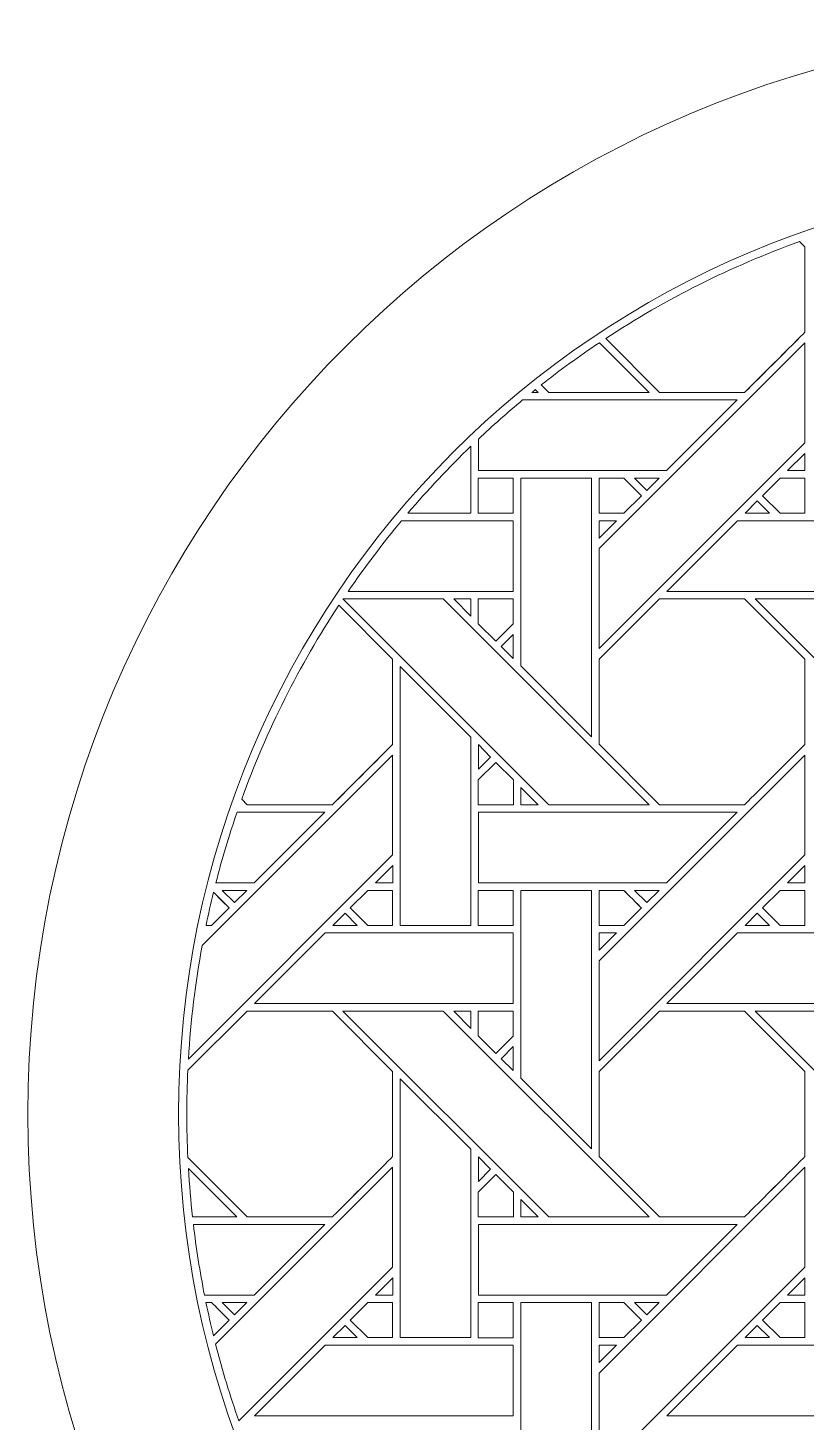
# Model space of a CAD drawing. Header units: inches. Extents: x 9.88 to 14.88, y 6.59 to 11.59.
# Drawn here: x 9.883 to 11.674, y 8.386 to 11.595 of the extents above; entities that cross this region are included whole.
import ezdxf

# ---------------------------------------------------------------- set-up
doc = ezdxf.new("R2010")
doc.units = ezdxf.units.IN
doc.header["$MEASUREMENT"] = 0
doc.layers.add('Design', color=7, linetype='Continuous', lineweight=0)

msp = doc.modelspace()

# ---------------------------------------------------------------- linework, layer by layer
at = {"layer": 'Design'}
for points, knots in [([(12.3829, 11.5948), (11.0021, 11.5948), (9.8829, 10.4755), (9.8829, 9.0948), (9.8829, 7.7141), (11.0021, 6.5948), (12.3829, 6.5948), (13.7636, 6.5948), (14.8829, 7.7141), (14.8829, 9.0948), (14.8829, 10.4755), (13.7636, 11.5948), (12.3829, 11.5948)], [0, 0, 0, 0, 1, 1, 1, 2, 2, 2, 3, 3, 3, 4, 4, 4, 4]), ([(12.3829, 11.2478), (11.1938, 11.2478), (10.2298, 10.2838), (10.2298, 9.0948), (10.2298, 7.9057), (11.1938, 6.9417), (12.3829, 6.9417), (13.5719, 6.9417), (14.5359, 7.9057), (14.5359, 9.0948), (14.5359, 10.2838), (13.5719, 11.2478), (12.3829, 11.2478)], [0, 0, 0, 0, 1, 1, 1, 2, 2, 2, 3, 3, 3, 4, 4, 4, 4]), ([(11.6586, 11.1029), (11.6586, 11.1029), (11.671, 11.0905), (11.671, 11.0905), (11.671, 11.0905), (11.671, 10.8943), (11.671, 10.8943), (11.6532, 10.8764), (11.5412, 10.7647), (11.5322, 10.7556), (11.5322, 10.7556), (11.3365, 10.7556), (11.3365, 10.7556), (11.3365, 10.7556), (11.2125, 10.8797), (11.2125, 10.8797), (11.3508, 10.9706), (11.5003, 11.0458), (11.6586, 11.1029)], [0, 0, 0, 0, 1, 1, 1, 2, 2, 2, 3, 3, 3, 4, 4, 4, 5, 5, 5, 6, 6, 6, 6]), ([(11.6586, 11.1029), (11.6586, 11.1029), (11.671, 11.0905), (11.671, 11.0905), (11.671, 11.0905), (11.671, 10.8943), (11.671, 10.8943), (11.653, 10.8763), (11.5411, 10.7646), (11.5322, 10.7556), (11.5322, 10.7556), (11.3365, 10.7556), (11.3365, 10.7556), (11.3365, 10.7556), (11.2125, 10.8797), (11.2125, 10.8797), (11.3508, 10.9706), (11.5003, 11.0458), (11.6586, 11.1029)], [0, 0, 0, 0, 1, 1, 1, 2, 2, 2, 3, 3, 3, 4, 4, 4, 5, 5, 5, 6, 6, 6, 6]), ([(11.3123, 10.7556), (11.3123, 10.7556), (11.0813, 10.7556), (11.0813, 10.7556), (11.0813, 10.7556), (11.064, 10.7729), (11.064, 10.7729), (11.1073, 10.807), (11.152, 10.8393), (11.1979, 10.8701), (11.1979, 10.8701), (11.3123, 10.7556), (11.3123, 10.7556)], [0, 0, 0, 0, 1, 1, 1, 2, 2, 2, 3, 3, 3, 4, 4, 4, 4]), ([(11.671, 10.6398), (11.671, 10.6398), (11.1973, 10.1662), (11.1973, 10.1662), (11.1973, 10.1662), (11.1973, 10.3963), (11.1973, 10.3963), (11.1973, 10.3963), (11.671, 10.8699), (11.671, 10.8699), (11.671, 10.8699), (11.671, 10.6398), (11.671, 10.6398)], [0, 0, 0, 0, 1, 1, 1, 2, 2, 2, 3, 3, 3, 4, 4, 4, 4]), ([(11.0571, 10.7556), (11.0571, 10.7556), (11.0425, 10.7556), (11.0425, 10.7556), (11.0452, 10.7578), (11.0479, 10.7599), (11.0506, 10.7621), (11.0506, 10.7621), (11.0571, 10.7556), (11.0571, 10.7556)], [0, 0, 0, 0, 1, 1, 1, 2, 2, 2, 3, 3, 3, 3]), ([(11.0213, 10.7383), (11.0213, 10.7383), (11.5152, 10.7383), (11.5152, 10.7383), (11.5152, 10.7383), (11.3524, 10.5757), (11.3524, 10.5757), (11.3524, 10.5757), (10.9195, 10.5757), (10.9195, 10.5757), (10.9195, 10.5757), (10.9195, 10.6482), (10.9195, 10.6482), (10.9524, 10.6793), (10.9864, 10.7094), (11.0213, 10.7383)], [0, 0, 0, 0, 1, 1, 1, 2, 2, 2, 3, 3, 3, 4, 4, 4, 5, 5, 5, 5]), ([(10.9022, 10.6318), (10.9022, 10.6318), (10.9022, 10.4776), (10.9022, 10.4776), (10.9022, 10.4776), (10.7573, 10.4776), (10.7573, 10.4776), (10.803, 10.5313), (10.8514, 10.5828), (10.9022, 10.6318)], [0, 0, 0, 0, 1, 1, 1, 2, 2, 2, 3, 3, 3, 3]), ([(11.6312, 10.5757), (11.6312, 10.5757), (11.671, 10.6154), (11.671, 10.6154), (11.671, 10.6154), (11.671, 10.5757), (11.671, 10.5757), (11.671, 10.5757), (11.6312, 10.5757), (11.6312, 10.5757)], [0, 0, 0, 0, 1, 1, 1, 2, 2, 2, 3, 3, 3, 3]), ([(10.9194, 10.4776), (10.9194, 10.4776), (10.9194, 10.5584), (10.9194, 10.5584), (10.9194, 10.5584), (10.9997, 10.5584), (10.9997, 10.5584), (10.9997, 10.5584), (10.9997, 10.4776), (10.9997, 10.4776), (10.9997, 10.4776), (10.9194, 10.4776), (10.9194, 10.4776)], [0, 0, 0, 0, 1, 1, 1, 2, 2, 2, 3, 3, 3, 4, 4, 4, 4]), ([(10.9194, 10.5584), (10.9194, 10.5584), (10.9997, 10.5584), (10.9997, 10.5584), (10.9997, 10.5584), (10.9997, 10.4776), (10.9997, 10.4776), (10.9997, 10.4776), (10.9194, 10.4776), (10.9194, 10.4776), (10.9194, 10.4776), (10.9194, 10.5584), (10.9194, 10.5584)], [0, 0, 0, 0, 1, 1, 1, 2, 2, 2, 3, 3, 3, 4, 4, 4, 4]), ([(11.0173, 10.1262), (11.0173, 10.1262), (11.0173, 10.5584), (11.0173, 10.5584), (11.0173, 10.5584), (11.1802, 10.5584), (11.1802, 10.5584), (11.1802, 10.5584), (11.1802, 9.9633), (11.1802, 9.9633), (11.1802, 9.9633), (11.0173, 10.1262), (11.0173, 10.1262)], [0, 0, 0, 0, 1, 1, 1, 2, 2, 2, 3, 3, 3, 4, 4, 4, 4]), ([(11.2543, 10.4776), (11.2543, 10.4776), (11.1973, 10.4776), (11.1973, 10.4776), (11.1973, 10.4776), (11.1973, 10.5584), (11.1973, 10.5584), (11.1973, 10.5584), (11.2544, 10.5584), (11.2544, 10.5584), (11.2595, 10.5533), (11.2903, 10.5225), (11.2947, 10.5181), (11.2947, 10.5181), (11.2543, 10.4776), (11.2543, 10.4776)], [0, 0, 0, 0, 1, 1, 1, 2, 2, 2, 3, 3, 3, 4, 4, 4, 5, 5, 5, 5]), ([(11.2947, 10.5181), (11.2947, 10.5181), (11.2543, 10.4776), (11.2543, 10.4776), (11.2543, 10.4776), (11.1973, 10.4776), (11.1973, 10.4776), (11.1973, 10.4776), (11.1973, 10.5584), (11.1973, 10.5584), (11.1973, 10.5584), (11.2544, 10.5584), (11.2544, 10.5584), (11.2596, 10.5532), (11.2904, 10.5224), (11.2947, 10.5181)], [0, 0, 0, 0, 1, 1, 1, 2, 2, 2, 3, 3, 3, 4, 4, 4, 5, 5, 5, 5]), ([(11.3069, 10.5302), (11.3069, 10.5302), (11.2787, 10.5584), (11.2787, 10.5584), (11.2787, 10.5584), (11.3352, 10.5584), (11.3352, 10.5584), (11.3352, 10.5584), (11.3069, 10.5302), (11.3069, 10.5302)], [0, 0, 0, 0, 1, 1, 1, 2, 2, 2, 3, 3, 3, 3]), ([(11.5735, 10.518), (11.5735, 10.518), (11.6139, 10.5584), (11.6139, 10.5584), (11.6139, 10.5584), (11.671, 10.5584), (11.671, 10.5584), (11.671, 10.5584), (11.671, 10.4776), (11.671, 10.4776), (11.671, 10.4776), (11.6139, 10.4776), (11.6139, 10.4776), (11.6139, 10.4776), (11.5735, 10.518), (11.5735, 10.518)], [0, 0, 0, 0, 1, 1, 1, 2, 2, 2, 3, 3, 3, 4, 4, 4, 5, 5, 5, 5]), ([(11.671, 10.5584), (11.671, 10.5584), (11.671, 10.4776), (11.671, 10.4776), (11.671, 10.4776), (11.6139, 10.4776), (11.6139, 10.4776), (11.6139, 10.4776), (11.5735, 10.518), (11.5735, 10.518), (11.5735, 10.518), (11.6139, 10.5584), (11.6139, 10.5584), (11.6139, 10.5584), (11.671, 10.5584), (11.671, 10.5584)], [0, 0, 0, 0, 1, 1, 1, 2, 2, 2, 3, 3, 3, 4, 4, 4, 5, 5, 5, 5]), ([(11.5896, 10.4776), (11.5896, 10.4776), (11.5331, 10.4776), (11.5331, 10.4776), (11.5331, 10.4776), (11.5614, 10.5059), (11.5614, 10.5059), (11.5614, 10.5059), (11.5896, 10.4776), (11.5896, 10.4776)], [0, 0, 0, 0, 1, 1, 1, 2, 2, 2, 3, 3, 3, 3]), ([(10.9997, 10.4605), (10.9997, 10.4605), (10.9997, 10.2976), (10.9997, 10.2976), (10.9997, 10.2976), (10.6197, 10.2976), (10.6197, 10.2976), (10.6582, 10.3539), (10.6992, 10.4082), (10.7428, 10.4605), (10.7428, 10.4605), (10.9997, 10.4605), (10.9997, 10.4605)], [0, 0, 0, 0, 1, 1, 1, 2, 2, 2, 3, 3, 3, 4, 4, 4, 4]), ([(11.1973, 10.4206), (11.1973, 10.4206), (11.1973, 10.4605), (11.1973, 10.4605), (11.1973, 10.4605), (11.2371, 10.4605), (11.2371, 10.4605), (11.2371, 10.4605), (11.1973, 10.4206), (11.1973, 10.4206)], [0, 0, 0, 0, 1, 1, 1, 2, 2, 2, 3, 3, 3, 3]), ([(11.9484, 10.4605), (11.9484, 10.4605), (11.9484, 10.2976), (11.9484, 10.2976), (11.9484, 10.2976), (11.3531, 10.2976), (11.3531, 10.2976), (11.3531, 10.2976), (11.516, 10.4605), (11.516, 10.4605), (11.516, 10.4605), (11.9484, 10.4605), (11.9484, 10.4605)], [0, 0, 0, 0, 1, 1, 1, 2, 2, 2, 3, 3, 3, 4, 4, 4, 4]), ([(10.6081, 10.2805), (10.6081, 10.2805), (10.8387, 10.2805), (10.8387, 10.2805), (10.8387, 10.2805), (11.3123, 9.8069), (11.3123, 9.8069), (11.3123, 9.8069), (11.0813, 9.8069), (11.0813, 9.8069), (11.0813, 9.8069), (10.6079, 10.2803), (10.6079, 10.2803), (10.6079, 10.2803), (10.6081, 10.2805), (10.6081, 10.2805)], [0, 0, 0, 0, 1, 1, 1, 2, 2, 2, 3, 3, 3, 4, 4, 4, 5, 5, 5, 5]), ([(10.8628, 10.2805), (10.8628, 10.2805), (10.9022, 10.2805), (10.9022, 10.2805), (10.9022, 10.2805), (10.9022, 10.2407), (10.9022, 10.2407), (10.9022, 10.2407), (10.8628, 10.2805), (10.8628, 10.2805)], [0, 0, 0, 0, 1, 1, 1, 2, 2, 2, 3, 3, 3, 3]), ([(10.9997, 10.2805), (10.9997, 10.2805), (10.9997, 10.2229), (10.9997, 10.2229), (10.9997, 10.2229), (10.9597, 10.183), (10.9597, 10.183), (10.9597, 10.183), (10.9194, 10.2233), (10.9194, 10.2233), (10.9194, 10.2233), (10.9194, 10.2805), (10.9194, 10.2805), (10.9194, 10.2805), (10.9997, 10.2805), (10.9997, 10.2805)], [0, 0, 0, 0, 1, 1, 1, 2, 2, 2, 3, 3, 3, 4, 4, 4, 5, 5, 5, 5]), ([(10.9997, 10.2229), (10.9997, 10.2229), (10.9597, 10.183), (10.9597, 10.183), (10.9597, 10.183), (10.9194, 10.2233), (10.9194, 10.2233), (10.9194, 10.2233), (10.9194, 10.2805), (10.9194, 10.2805), (10.9194, 10.2805), (10.9997, 10.2805), (10.9997, 10.2805), (10.9997, 10.2805), (10.9997, 10.2229), (10.9997, 10.2229)], [0, 0, 0, 0, 1, 1, 1, 2, 2, 2, 3, 3, 3, 4, 4, 4, 5, 5, 5, 5]), ([(11.671, 10.1418), (11.671, 10.1418), (11.671, 9.9456), (11.671, 9.9456), (11.6532, 9.9277), (11.5412, 9.8159), (11.5322, 9.8069), (11.5322, 9.8069), (11.3365, 9.8069), (11.3365, 9.8069), (11.3365, 9.8069), (11.1973, 9.9461), (11.1973, 9.9461), (11.1973, 9.9461), (11.1973, 10.1418), (11.1973, 10.1418), (11.1973, 10.1418), (11.336, 10.2805), (11.336, 10.2805), (11.336, 10.2805), (11.5322, 10.2805), (11.5322, 10.2805), (11.5322, 10.2805), (11.671, 10.1418), (11.671, 10.1418)], [0, 0, 0, 0, 1, 1, 1, 2, 2, 2, 3, 3, 3, 4, 4, 4, 5, 5, 5, 6, 6, 6, 7, 7, 7, 8, 8, 8, 8]), ([(11.336, 10.2805), (11.336, 10.2805), (11.5322, 10.2805), (11.5322, 10.2805), (11.5322, 10.2805), (11.671, 10.1418), (11.671, 10.1418), (11.671, 10.1418), (11.671, 9.9456), (11.671, 9.9456), (11.6531, 9.9276), (11.5412, 9.8159), (11.5322, 9.8069), (11.5322, 9.8069), (11.3365, 9.8069), (11.3365, 9.8069), (11.3365, 9.8069), (11.1973, 9.9461), (11.1973, 9.9461), (11.1973, 9.9461), (11.1973, 10.1418), (11.1973, 10.1418), (11.1973, 10.1418), (11.336, 10.2805), (11.336, 10.2805)], [0, 0, 0, 0, 1, 1, 1, 2, 2, 2, 3, 3, 3, 4, 4, 4, 5, 5, 5, 6, 6, 6, 7, 7, 7, 8, 8, 8, 8]), ([(11.7874, 10.2805), (11.7874, 10.2805), (12.2611, 9.8069), (12.2611, 9.8069), (12.2611, 9.8069), (12.03, 9.8069), (12.03, 9.8069), (12.03, 9.8069), (11.5565, 10.2805), (11.5565, 10.2805), (11.5565, 10.2805), (11.7874, 10.2805), (11.7874, 10.2805)], [0, 0, 0, 0, 1, 1, 1, 2, 2, 2, 3, 3, 3, 4, 4, 4, 4]), ([(10.5983, 10.2657), (10.5983, 10.2657), (10.7222, 10.1418), (10.7222, 10.1418), (10.7222, 10.1418), (10.7222, 9.9456), (10.7222, 9.9456), (10.7044, 9.9277), (10.5925, 9.8159), (10.5835, 9.8069), (10.5835, 9.8069), (10.3878, 9.8069), (10.3878, 9.8069), (10.3878, 9.8069), (10.3749, 9.8198), (10.3749, 9.8198), (10.4321, 9.9779), (10.5074, 10.1274), (10.5983, 10.2657)], [0, 0, 0, 0, 1, 1, 1, 2, 2, 2, 3, 3, 3, 4, 4, 4, 5, 5, 5, 6, 6, 6, 6]), ([(10.5983, 10.2657), (10.5983, 10.2657), (10.7222, 10.1418), (10.7222, 10.1418), (10.7222, 10.1418), (10.7222, 9.9456), (10.7222, 9.9456), (10.7043, 9.9276), (10.5924, 9.8158), (10.5835, 9.8069), (10.5835, 9.8069), (10.3878, 9.8069), (10.3878, 9.8069), (10.3878, 9.8069), (10.3749, 9.8198), (10.3749, 9.8198), (10.4321, 9.9779), (10.5074, 10.1274), (10.5983, 10.2657)], [0, 0, 0, 0, 1, 1, 1, 2, 2, 2, 3, 3, 3, 4, 4, 4, 5, 5, 5, 6, 6, 6, 6]), ([(10.9997, 10.1987), (10.9997, 10.1987), (10.9997, 10.1435), (10.9997, 10.1435), (10.9997, 10.1435), (10.9719, 10.1709), (10.9719, 10.1709), (10.9719, 10.1709), (10.9997, 10.1987), (10.9997, 10.1987)], [0, 0, 0, 0, 1, 1, 1, 2, 2, 2, 3, 3, 3, 3]), ([(10.7394, 9.5289), (10.7394, 9.5289), (10.7394, 10.1247), (10.7394, 10.1247), (10.7394, 10.1247), (10.9022, 9.9626), (10.9022, 9.9626), (10.9022, 9.9626), (10.9022, 9.5289), (10.9022, 9.5289), (10.9022, 9.5289), (10.7394, 9.5289), (10.7394, 9.5289)], [0, 0, 0, 0, 1, 1, 1, 2, 2, 2, 3, 3, 3, 4, 4, 4, 4]), ([(10.7222, 9.6911), (10.7222, 9.6911), (10.2524, 9.2213), (10.2524, 9.2213), (10.2576, 9.31), (10.2681, 9.3973), (10.2839, 9.4828), (10.2839, 9.4828), (10.7222, 9.9212), (10.7222, 9.9212), (10.7222, 9.9212), (10.7222, 9.6911), (10.7222, 9.6911)], [0, 0, 0, 0, 1, 1, 1, 2, 2, 2, 3, 3, 3, 4, 4, 4, 4]), ([(10.9195, 9.8883), (10.9195, 9.8883), (10.9195, 9.9451), (10.9195, 9.9451), (10.9195, 9.9451), (10.9476, 9.9165), (10.9476, 9.9165), (10.9476, 9.9165), (10.9195, 9.8883), (10.9195, 9.8883)], [0, 0, 0, 0, 1, 1, 1, 2, 2, 2, 3, 3, 3, 3]), ([(11.671, 9.6911), (11.671, 9.6911), (11.1973, 9.2175), (11.1973, 9.2175), (11.1973, 9.2175), (11.1973, 9.4476), (11.1973, 9.4476), (11.1973, 9.4476), (11.671, 9.9211), (11.671, 9.9211), (11.671, 9.9211), (11.671, 9.6911), (11.671, 9.6911)], [0, 0, 0, 0, 1, 1, 1, 2, 2, 2, 3, 3, 3, 4, 4, 4, 4]), ([(10.9194, 9.8067), (10.9194, 9.8067), (10.9194, 9.8639), (10.9194, 9.8639), (10.9194, 9.8639), (10.9598, 9.9043), (10.9598, 9.9043), (10.9598, 9.9043), (11.0001, 9.864), (11.0001, 9.864), (11.0001, 9.864), (11.0001, 9.8067), (11.0001, 9.8067), (11.0001, 9.8067), (10.9194, 9.8067), (10.9194, 9.8067)], [0, 0, 0, 0, 1, 1, 1, 2, 2, 2, 3, 3, 3, 4, 4, 4, 5, 5, 5, 5]), ([(10.9598, 9.9043), (10.9598, 9.9043), (11.0001, 9.864), (11.0001, 9.864), (11.0001, 9.864), (11.0001, 9.8067), (11.0001, 9.8067), (11.0001, 9.8067), (10.9194, 9.8067), (10.9194, 9.8067), (10.9194, 9.8067), (10.9194, 9.8639), (10.9194, 9.8639), (10.9194, 9.8639), (10.9598, 9.9043), (10.9598, 9.9043)], [0, 0, 0, 0, 1, 1, 1, 2, 2, 2, 3, 3, 3, 4, 4, 4, 5, 5, 5, 5]), ([(11.0174, 9.8069), (11.0174, 9.8069), (11.0174, 9.8467), (11.0174, 9.8467), (11.0174, 9.8467), (11.0571, 9.8069), (11.0571, 9.8069), (11.0571, 9.8069), (11.0174, 9.8069), (11.0174, 9.8069)], [0, 0, 0, 0, 1, 1, 1, 2, 2, 2, 3, 3, 3, 3]), ([(10.5664, 9.7896), (10.5664, 9.7896), (10.4037, 9.6269), (10.4037, 9.6269), (10.4037, 9.6269), (10.3154, 9.6269), (10.3154, 9.6269), (10.3296, 9.6821), (10.346, 9.7363), (10.3643, 9.7896), (10.3643, 9.7896), (10.5664, 9.7896), (10.5664, 9.7896)], [0, 0, 0, 0, 1, 1, 1, 2, 2, 2, 3, 3, 3, 4, 4, 4, 4]), ([(11.5152, 9.7896), (11.5152, 9.7896), (11.3524, 9.6269), (11.3524, 9.6269), (11.3524, 9.6269), (10.9195, 9.6269), (10.9195, 9.6269), (10.9195, 9.6269), (10.9195, 9.7896), (10.9195, 9.7896), (10.9195, 9.7896), (11.5152, 9.7896), (11.5152, 9.7896)], [0, 0, 0, 0, 1, 1, 1, 2, 2, 2, 3, 3, 3, 4, 4, 4, 4]), ([(10.6825, 9.627), (10.6825, 9.627), (10.7223, 9.6667), (10.7223, 9.6667), (10.7223, 9.6667), (10.7223, 9.627), (10.7223, 9.627), (10.7223, 9.627), (10.6825, 9.627), (10.6825, 9.627)], [0, 0, 0, 0, 1, 1, 1, 2, 2, 2, 3, 3, 3, 3]), ([(11.6312, 9.627), (11.6312, 9.627), (11.671, 9.6667), (11.671, 9.6667), (11.671, 9.6667), (11.671, 9.627), (11.671, 9.627), (11.671, 9.627), (11.6312, 9.627), (11.6312, 9.627)], [0, 0, 0, 0, 1, 1, 1, 2, 2, 2, 3, 3, 3, 3]), ([(10.346, 9.5693), (10.346, 9.5693), (10.3055, 9.5289), (10.3055, 9.5289), (10.3055, 9.5289), (10.2928, 9.5289), (10.2928, 9.5289), (10.2981, 9.5545), (10.3039, 9.5799), (10.3101, 9.6052), (10.3101, 9.6052), (10.346, 9.5693), (10.346, 9.5693)], [0, 0, 0, 0, 1, 1, 1, 2, 2, 2, 3, 3, 3, 4, 4, 4, 4]), ([(10.3303, 9.585), (10.3303, 9.585), (10.346, 9.5693), (10.346, 9.5693), (10.346, 9.5693), (10.3055, 9.5289), (10.3055, 9.5289), (10.3055, 9.5289), (10.2928, 9.5289), (10.2928, 9.5289), (10.2981, 9.5545), (10.3039, 9.5799), (10.3101, 9.6052), (10.3101, 9.6052), (10.3303, 9.585), (10.3303, 9.585)], [0, 0, 0, 0, 1, 1, 1, 2, 2, 2, 3, 3, 3, 4, 4, 4, 5, 5, 5, 5]), ([(10.3582, 9.5815), (10.3582, 9.5815), (10.33, 9.6097), (10.33, 9.6097), (10.33, 9.6097), (10.3865, 9.6097), (10.3865, 9.6097), (10.3865, 9.6097), (10.3582, 9.5815), (10.3582, 9.5815)], [0, 0, 0, 0, 1, 1, 1, 2, 2, 2, 3, 3, 3, 3]), ([(10.7222, 9.6097), (10.7222, 9.6097), (10.7222, 9.5289), (10.7222, 9.5289), (10.7222, 9.5289), (10.6651, 9.5289), (10.6651, 9.5289), (10.6651, 9.5289), (10.6248, 9.5693), (10.6248, 9.5693), (10.6248, 9.5693), (10.6652, 9.6097), (10.6652, 9.6097), (10.6652, 9.6097), (10.7222, 9.6097), (10.7222, 9.6097)], [0, 0, 0, 0, 1, 1, 1, 2, 2, 2, 3, 3, 3, 4, 4, 4, 5, 5, 5, 5]), ([(10.7222, 9.6097), (10.7222, 9.6097), (10.7222, 9.5289), (10.7222, 9.5289), (10.7222, 9.5289), (10.6651, 9.5289), (10.6651, 9.5289), (10.6651, 9.5289), (10.6248, 9.5693), (10.6248, 9.5693), (10.6248, 9.5693), (10.6652, 9.6097), (10.6652, 9.6097), (10.6652, 9.6097), (10.7222, 9.6097), (10.7222, 9.6097)], [0, 0, 0, 0, 1, 1, 1, 2, 2, 2, 3, 3, 3, 4, 4, 4, 5, 5, 5, 5]), ([(10.9194, 9.5289), (10.9194, 9.5289), (10.9194, 9.6097), (10.9194, 9.6097), (10.9194, 9.6097), (10.9997, 9.6097), (10.9997, 9.6097), (10.9997, 9.6097), (10.9997, 9.5289), (10.9997, 9.5289), (10.9997, 9.5289), (10.9194, 9.5289), (10.9194, 9.5289)], [0, 0, 0, 0, 1, 1, 1, 2, 2, 2, 3, 3, 3, 4, 4, 4, 4]), ([(10.9997, 9.6097), (10.9997, 9.6097), (10.9997, 9.5289), (10.9997, 9.5289), (10.9997, 9.5289), (10.9194, 9.5289), (10.9194, 9.5289), (10.9194, 9.5289), (10.9194, 9.6097), (10.9194, 9.6097), (10.9194, 9.6097), (10.9997, 9.6097), (10.9997, 9.6097)], [0, 0, 0, 0, 1, 1, 1, 2, 2, 2, 3, 3, 3, 4, 4, 4, 4]), ([(11.1802, 9.6097), (11.1802, 9.6097), (11.1802, 9.0145), (11.1802, 9.0145), (11.1802, 9.0145), (11.0173, 9.1775), (11.0173, 9.1775), (11.0173, 9.1775), (11.0173, 9.6097), (11.0173, 9.6097), (11.0173, 9.6097), (11.1802, 9.6097), (11.1802, 9.6097)], [0, 0, 0, 0, 1, 1, 1, 2, 2, 2, 3, 3, 3, 4, 4, 4, 4]), ([(11.1973, 9.5289), (11.1973, 9.5289), (11.1973, 9.6097), (11.1973, 9.6097), (11.1973, 9.6097), (11.2544, 9.6097), (11.2544, 9.6097), (11.2595, 9.6046), (11.2903, 9.5737), (11.2947, 9.5693), (11.2947, 9.5693), (11.2543, 9.5289), (11.2543, 9.5289), (11.2543, 9.5289), (11.1973, 9.5289), (11.1973, 9.5289)], [0, 0, 0, 0, 1, 1, 1, 2, 2, 2, 3, 3, 3, 4, 4, 4, 5, 5, 5, 5]), ([(11.2947, 9.5693), (11.2947, 9.5693), (11.2543, 9.5289), (11.2543, 9.5289), (11.2543, 9.5289), (11.1973, 9.5289), (11.1973, 9.5289), (11.1973, 9.5289), (11.1973, 9.6097), (11.1973, 9.6097), (11.1973, 9.6097), (11.2544, 9.6097), (11.2544, 9.6097), (11.2596, 9.6044), (11.2904, 9.5736), (11.2947, 9.5693)], [0, 0, 0, 0, 1, 1, 1, 2, 2, 2, 3, 3, 3, 4, 4, 4, 5, 5, 5, 5]), ([(11.2787, 9.6097), (11.2787, 9.6097), (11.3352, 9.6097), (11.3352, 9.6097), (11.3352, 9.6097), (11.3069, 9.5815), (11.3069, 9.5815), (11.3069, 9.5815), (11.2787, 9.6097), (11.2787, 9.6097)], [0, 0, 0, 0, 1, 1, 1, 2, 2, 2, 3, 3, 3, 3]), ([(11.6139, 9.5289), (11.6139, 9.5289), (11.5735, 9.5693), (11.5735, 9.5693), (11.5735, 9.5693), (11.6139, 9.6097), (11.6139, 9.6097), (11.6139, 9.6097), (11.671, 9.6097), (11.671, 9.6097), (11.671, 9.6097), (11.671, 9.5289), (11.671, 9.5289), (11.671, 9.5289), (11.6139, 9.5289), (11.6139, 9.5289)], [0, 0, 0, 0, 1, 1, 1, 2, 2, 2, 3, 3, 3, 4, 4, 4, 5, 5, 5, 5]), ([(11.671, 9.6097), (11.671, 9.6097), (11.671, 9.5289), (11.671, 9.5289), (11.671, 9.5289), (11.6139, 9.5289), (11.6139, 9.5289), (11.6139, 9.5289), (11.5735, 9.5693), (11.5735, 9.5693), (11.5735, 9.5693), (11.6139, 9.6097), (11.6139, 9.6097), (11.6139, 9.6097), (11.671, 9.6097), (11.671, 9.6097)], [0, 0, 0, 0, 1, 1, 1, 2, 2, 2, 3, 3, 3, 4, 4, 4, 5, 5, 5, 5]), ([(10.6409, 9.5289), (10.6409, 9.5289), (10.5844, 9.5289), (10.5844, 9.5289), (10.5844, 9.5289), (10.6127, 9.5571), (10.6127, 9.5571), (10.6127, 9.5571), (10.6409, 9.5289), (10.6409, 9.5289)], [0, 0, 0, 0, 1, 1, 1, 2, 2, 2, 3, 3, 3, 3]), ([(11.5896, 9.5289), (11.5896, 9.5289), (11.5331, 9.5289), (11.5331, 9.5289), (11.5331, 9.5289), (11.5614, 9.5571), (11.5614, 9.5571), (11.5614, 9.5571), (11.5896, 9.5289), (11.5896, 9.5289)], [0, 0, 0, 0, 1, 1, 1, 2, 2, 2, 3, 3, 3, 3]), ([(10.9997, 9.5117), (10.9997, 9.5117), (10.9997, 9.3489), (10.9997, 9.3489), (10.9997, 9.3489), (10.4044, 9.3489), (10.4044, 9.3489), (10.4044, 9.3489), (10.5673, 9.5117), (10.5673, 9.5117), (10.5673, 9.5117), (10.9997, 9.5117), (10.9997, 9.5117)], [0, 0, 0, 0, 1, 1, 1, 2, 2, 2, 3, 3, 3, 4, 4, 4, 4]), ([(11.2371, 9.5117), (11.2371, 9.5117), (11.1973, 9.4719), (11.1973, 9.4719), (11.1973, 9.4719), (11.1973, 9.5117), (11.1973, 9.5117), (11.1973, 9.5117), (11.2371, 9.5117), (11.2371, 9.5117)], [0, 0, 0, 0, 1, 1, 1, 2, 2, 2, 3, 3, 3, 3]), ([(11.9484, 9.5117), (11.9484, 9.5117), (11.9484, 9.3489), (11.9484, 9.3489), (11.9484, 9.3489), (11.3531, 9.3489), (11.3531, 9.3489), (11.3531, 9.3489), (11.516, 9.5117), (11.516, 9.5117), (11.516, 9.5117), (11.9484, 9.5117), (11.9484, 9.5117)], [0, 0, 0, 0, 1, 1, 1, 2, 2, 2, 3, 3, 3, 4, 4, 4, 4]), ([(10.2486, 9.0949), (10.2486, 9.1286), (10.2494, 9.1622), (10.251, 9.1955), (10.251, 9.1955), (10.3873, 9.3318), (10.3873, 9.3318), (10.3873, 9.3318), (10.5835, 9.3318), (10.5835, 9.3318), (10.5835, 9.3318), (10.7222, 9.1931), (10.7222, 9.1931), (10.7222, 9.1931), (10.7222, 8.9969), (10.7222, 8.9969), (10.7044, 8.9789), (10.5925, 8.8672), (10.5835, 8.8582), (10.5835, 8.8582), (10.3878, 8.8582), (10.3878, 8.8582), (10.3878, 8.8582), (10.2509, 8.995), (10.2509, 8.995), (10.2494, 9.028), (10.2486, 9.0612), (10.2486, 9.0946), (10.2486, 9.0946), (10.2486, 9.0949), (10.2486, 9.0949)], [0, 0, 0, 0, 1, 1, 1, 2, 2, 2, 3, 3, 3, 4, 4, 4, 5, 5, 5, 6, 6, 6, 7, 7, 7, 8, 8, 8, 9, 9, 9, 10, 10, 10, 10]), ([(10.2486, 9.0946), (10.2486, 9.0946), (10.2486, 9.0949), (10.2486, 9.0949), (10.2486, 9.1286), (10.2494, 9.1622), (10.251, 9.1955), (10.251, 9.1955), (10.3873, 9.3318), (10.3873, 9.3318), (10.3873, 9.3318), (10.5835, 9.3318), (10.5835, 9.3318), (10.5835, 9.3318), (10.7222, 9.1931), (10.7222, 9.1931), (10.7222, 9.1931), (10.7222, 8.9969), (10.7222, 8.9969), (10.7045, 8.979), (10.5926, 8.8673), (10.5835, 8.8582), (10.5835, 8.8582), (10.3878, 8.8582), (10.3878, 8.8582), (10.3878, 8.8582), (10.2509, 8.995), (10.2509, 8.995), (10.2494, 9.028), (10.2486, 9.0612), (10.2486, 9.0946)], [0, 0, 0, 0, 1, 1, 1, 2, 2, 2, 3, 3, 3, 4, 4, 4, 5, 5, 5, 6, 6, 6, 7, 7, 7, 8, 8, 8, 9, 9, 9, 10, 10, 10, 10]), ([(10.6077, 9.3318), (10.6077, 9.3318), (10.8387, 9.3318), (10.8387, 9.3318), (10.8387, 9.3318), (11.3123, 8.8582), (11.3123, 8.8582), (11.3123, 8.8582), (11.0813, 8.8582), (11.0813, 8.8582), (11.0813, 8.8582), (10.6077, 9.3318), (10.6077, 9.3318)], [0, 0, 0, 0, 1, 1, 1, 2, 2, 2, 3, 3, 3, 4, 4, 4, 4]), ([(10.9022, 9.3318), (10.9022, 9.3318), (10.9022, 9.292), (10.9022, 9.292), (10.9022, 9.292), (10.8628, 9.3318), (10.8628, 9.3318), (10.8628, 9.3318), (10.9022, 9.3318), (10.9022, 9.3318)], [0, 0, 0, 0, 1, 1, 1, 2, 2, 2, 3, 3, 3, 3]), ([(10.9997, 9.3318), (10.9997, 9.3318), (10.9997, 9.2742), (10.9997, 9.2742), (10.9997, 9.2742), (10.9597, 9.2343), (10.9597, 9.2343), (10.9597, 9.2343), (10.9194, 9.2746), (10.9194, 9.2746), (10.9194, 9.2746), (10.9194, 9.3318), (10.9194, 9.3318), (10.9194, 9.3318), (10.9997, 9.3318), (10.9997, 9.3318)], [0, 0, 0, 0, 1, 1, 1, 2, 2, 2, 3, 3, 3, 4, 4, 4, 5, 5, 5, 5]), ([(10.9597, 9.2343), (10.9597, 9.2343), (10.9194, 9.2746), (10.9194, 9.2746), (10.9194, 9.2746), (10.9194, 9.3318), (10.9194, 9.3318), (10.9194, 9.3318), (10.9997, 9.3318), (10.9997, 9.3318), (10.9997, 9.3318), (10.9997, 9.2742), (10.9997, 9.2742), (10.9997, 9.2742), (10.9597, 9.2343), (10.9597, 9.2343)], [0, 0, 0, 0, 1, 1, 1, 2, 2, 2, 3, 3, 3, 4, 4, 4, 5, 5, 5, 5]), ([(11.1973, 8.9974), (11.1973, 8.9974), (11.1973, 9.1931), (11.1973, 9.1931), (11.1973, 9.1931), (11.336, 9.3318), (11.336, 9.3318), (11.336, 9.3318), (11.5322, 9.3318), (11.5322, 9.3318), (11.5322, 9.3318), (11.671, 9.1931), (11.671, 9.1931), (11.671, 9.1931), (11.671, 8.9969), (11.671, 8.9969), (11.6532, 8.9789), (11.5412, 8.8672), (11.5322, 8.8582), (11.5322, 8.8582), (11.3365, 8.8582), (11.3365, 8.8582), (11.3365, 8.8582), (11.1973, 8.9974), (11.1973, 8.9974)], [0, 0, 0, 0, 1, 1, 1, 2, 2, 2, 3, 3, 3, 4, 4, 4, 5, 5, 5, 6, 6, 6, 7, 7, 7, 8, 8, 8, 8]), ([(11.5322, 9.3318), (11.5322, 9.3318), (11.671, 9.1931), (11.671, 9.1931), (11.671, 9.1931), (11.671, 8.9969), (11.671, 8.9969), (11.6531, 8.9789), (11.5412, 8.8672), (11.5322, 8.8582), (11.5322, 8.8582), (11.3365, 8.8582), (11.3365, 8.8582), (11.3365, 8.8582), (11.1973, 8.9974), (11.1973, 8.9974), (11.1973, 8.9974), (11.1973, 9.1931), (11.1973, 9.1931), (11.1973, 9.1931), (11.336, 9.3318), (11.336, 9.3318), (11.336, 9.3318), (11.5322, 9.3318), (11.5322, 9.3318)], [0, 0, 0, 0, 1, 1, 1, 2, 2, 2, 3, 3, 3, 4, 4, 4, 5, 5, 5, 6, 6, 6, 7, 7, 7, 8, 8, 8, 8]), ([(11.5565, 9.3318), (11.5565, 9.3318), (11.7874, 9.3318), (11.7874, 9.3318), (11.7874, 9.3318), (12.2611, 8.8582), (12.2611, 8.8582), (12.2611, 8.8582), (12.03, 8.8582), (12.03, 8.8582), (12.03, 8.8582), (11.5565, 9.3318), (11.5565, 9.3318)], [0, 0, 0, 0, 1, 1, 1, 2, 2, 2, 3, 3, 3, 4, 4, 4, 4]), ([(10.9997, 9.25), (10.9997, 9.25), (10.9997, 9.1948), (10.9997, 9.1948), (10.9997, 9.1948), (10.9719, 9.2222), (10.9719, 9.2222), (10.9719, 9.2222), (10.9997, 9.25), (10.9997, 9.25)], [0, 0, 0, 0, 1, 1, 1, 2, 2, 2, 3, 3, 3, 3]), ([(10.9022, 9.0138), (10.9022, 9.0138), (10.9022, 8.5802), (10.9022, 8.5802), (10.9022, 8.5802), (10.7394, 8.5802), (10.7394, 8.5802), (10.7394, 8.5802), (10.7394, 9.176), (10.7394, 9.176), (10.7394, 9.176), (10.9022, 9.0138), (10.9022, 9.0138)], [0, 0, 0, 0, 1, 1, 1, 2, 2, 2, 3, 3, 3, 4, 4, 4, 4]), ([(10.9476, 8.9678), (10.9476, 8.9678), (10.9195, 8.9396), (10.9195, 8.9396), (10.9195, 8.9396), (10.9195, 8.9963), (10.9195, 8.9963), (10.9195, 8.9963), (10.9476, 8.9678), (10.9476, 8.9678)], [0, 0, 0, 0, 1, 1, 1, 2, 2, 2, 3, 3, 3, 3]), ([(10.3636, 8.8582), (10.3636, 8.8582), (10.2617, 8.8582), (10.2617, 8.8582), (10.2576, 8.895), (10.2545, 8.9321), (10.2523, 8.9694), (10.2523, 8.9694), (10.3636, 8.8582), (10.3636, 8.8582)], [0, 0, 0, 0, 1, 1, 1, 2, 2, 2, 3, 3, 3, 3]), ([(10.3148, 8.5651), (10.3148, 8.5651), (10.7222, 8.9724), (10.7222, 8.9724), (10.7222, 8.9724), (10.7222, 8.7424), (10.7222, 8.7424), (10.7222, 8.7424), (10.3683, 8.3885), (10.3683, 8.3885), (10.3481, 8.4463), (10.3301, 8.5051), (10.3148, 8.5651)], [0, 0, 0, 0, 1, 1, 1, 2, 2, 2, 3, 3, 3, 4, 4, 4, 4]), ([(10.9194, 8.8579), (10.9194, 8.8579), (10.9194, 8.9152), (10.9194, 8.9152), (10.9194, 8.9152), (10.9598, 8.9555), (10.9598, 8.9555), (10.9598, 8.9555), (11.0001, 8.9152), (11.0001, 8.9152), (11.0001, 8.9152), (11.0001, 8.8579), (11.0001, 8.8579), (11.0001, 8.8579), (10.9194, 8.8579), (10.9194, 8.8579)], [0, 0, 0, 0, 1, 1, 1, 2, 2, 2, 3, 3, 3, 4, 4, 4, 5, 5, 5, 5]), ([(10.9194, 8.9152), (10.9194, 8.9152), (10.9598, 8.9555), (10.9598, 8.9555), (10.9598, 8.9555), (11.0001, 8.9152), (11.0001, 8.9152), (11.0001, 8.9152), (11.0001, 8.8579), (11.0001, 8.8579), (11.0001, 8.8579), (10.9194, 8.8579), (10.9194, 8.8579), (10.9194, 8.8579), (10.9194, 8.9152), (10.9194, 8.9152)], [0, 0, 0, 0, 1, 1, 1, 2, 2, 2, 3, 3, 3, 4, 4, 4, 5, 5, 5, 5]), ([(11.1973, 8.4988), (11.1973, 8.4988), (11.671, 8.9724), (11.671, 8.9724), (11.671, 8.9724), (11.671, 8.7424), (11.671, 8.7424), (11.671, 8.7424), (11.1973, 8.2687), (11.1973, 8.2687), (11.1973, 8.2687), (11.1973, 8.4988), (11.1973, 8.4988)], [0, 0, 0, 0, 1, 1, 1, 2, 2, 2, 3, 3, 3, 4, 4, 4, 4]), ([(11.0571, 8.8581), (11.0571, 8.8581), (11.0174, 8.8581), (11.0174, 8.8581), (11.0174, 8.8581), (11.0174, 8.8979), (11.0174, 8.8979), (11.0174, 8.8979), (11.0571, 8.8581), (11.0571, 8.8581)], [0, 0, 0, 0, 1, 1, 1, 2, 2, 2, 3, 3, 3, 3]), ([(10.5664, 8.8409), (10.5664, 8.8409), (10.4037, 8.6782), (10.4037, 8.6782), (10.4037, 8.6782), (10.2893, 8.6782), (10.2893, 8.6782), (10.2787, 8.7317), (10.2702, 8.786), (10.2636, 8.8409), (10.2636, 8.8409), (10.5664, 8.8409), (10.5664, 8.8409)], [0, 0, 0, 0, 1, 1, 1, 2, 2, 2, 3, 3, 3, 4, 4, 4, 4]), ([(10.9195, 8.6782), (10.9195, 8.6782), (10.9195, 8.8409), (10.9195, 8.8409), (10.9195, 8.8409), (11.5152, 8.8409), (11.5152, 8.8409), (11.5152, 8.8409), (11.3524, 8.6782), (11.3524, 8.6782), (11.3524, 8.6782), (10.9195, 8.6782), (10.9195, 8.6782)], [0, 0, 0, 0, 1, 1, 1, 2, 2, 2, 3, 3, 3, 4, 4, 4, 4]), ([(10.6825, 8.6782), (10.6825, 8.6782), (10.7223, 8.718), (10.7223, 8.718), (10.7223, 8.718), (10.7223, 8.6782), (10.7223, 8.6782), (10.7223, 8.6782), (10.6825, 8.6782), (10.6825, 8.6782)], [0, 0, 0, 0, 1, 1, 1, 2, 2, 2, 3, 3, 3, 3]), ([(11.6312, 8.6782), (11.6312, 8.6782), (11.671, 8.718), (11.671, 8.718), (11.671, 8.718), (11.671, 8.6782), (11.671, 8.6782), (11.671, 8.6782), (11.6312, 8.6782), (11.6312, 8.6782)], [0, 0, 0, 0, 1, 1, 1, 2, 2, 2, 3, 3, 3, 3]), ([(10.3101, 8.5847), (10.3039, 8.6099), (10.298, 8.6353), (10.2927, 8.6609), (10.2927, 8.6609), (10.3056, 8.6609), (10.3056, 8.6609), (10.3108, 8.6558), (10.3415, 8.625), (10.346, 8.6206), (10.346, 8.6206), (10.3101, 8.5847), (10.3101, 8.5847)], [0, 0, 0, 0, 1, 1, 1, 2, 2, 2, 3, 3, 3, 4, 4, 4, 4]), ([(10.3308, 8.6358), (10.3308, 8.6358), (10.346, 8.6206), (10.346, 8.6206), (10.346, 8.6206), (10.3101, 8.5847), (10.3101, 8.5847), (10.3039, 8.6099), (10.298, 8.6353), (10.2927, 8.6609), (10.2927, 8.6609), (10.3056, 8.6609), (10.3056, 8.6609), (10.3111, 8.6555), (10.3214, 8.6452), (10.3308, 8.6358)], [0, 0, 0, 0, 1, 1, 1, 2, 2, 2, 3, 3, 3, 4, 4, 4, 5, 5, 5, 5]), ([(10.33, 8.6609), (10.33, 8.6609), (10.3865, 8.6609), (10.3865, 8.6609), (10.3865, 8.6609), (10.3582, 8.6328), (10.3582, 8.6328), (10.3582, 8.6328), (10.33, 8.6609), (10.33, 8.6609)], [0, 0, 0, 0, 1, 1, 1, 2, 2, 2, 3, 3, 3, 3]), ([(10.7222, 8.661), (10.7222, 8.661), (10.7222, 8.5802), (10.7222, 8.5802), (10.7222, 8.5802), (10.6651, 8.5802), (10.6651, 8.5802), (10.6651, 8.5802), (10.6248, 8.6205), (10.6248, 8.6205), (10.6248, 8.6205), (10.6652, 8.661), (10.6652, 8.661), (10.6652, 8.661), (10.7222, 8.661), (10.7222, 8.661)], [0, 0, 0, 0, 1, 1, 1, 2, 2, 2, 3, 3, 3, 4, 4, 4, 5, 5, 5, 5]), ([(10.6248, 8.6205), (10.6248, 8.6205), (10.6652, 8.661), (10.6652, 8.661), (10.6652, 8.661), (10.7222, 8.661), (10.7222, 8.661), (10.7222, 8.661), (10.7222, 8.5802), (10.7222, 8.5802), (10.7222, 8.5802), (10.6651, 8.5802), (10.6651, 8.5802), (10.6651, 8.5802), (10.6248, 8.6205), (10.6248, 8.6205)], [0, 0, 0, 0, 1, 1, 1, 2, 2, 2, 3, 3, 3, 4, 4, 4, 5, 5, 5, 5]), ([(10.9997, 8.5801), (10.9997, 8.5801), (10.9194, 8.5801), (10.9194, 8.5801), (10.9194, 8.5801), (10.9194, 8.6609), (10.9194, 8.6609), (10.9194, 8.6609), (10.9997, 8.6609), (10.9997, 8.6609), (10.9997, 8.6609), (10.9997, 8.5801), (10.9997, 8.5801)], [0, 0, 0, 0, 1, 1, 1, 2, 2, 2, 3, 3, 3, 4, 4, 4, 4]), ([(10.9194, 8.6609), (10.9194, 8.6609), (10.9997, 8.6609), (10.9997, 8.6609), (10.9997, 8.6609), (10.9997, 8.5801), (10.9997, 8.5801), (10.9997, 8.5801), (10.9194, 8.5801), (10.9194, 8.5801), (10.9194, 8.5801), (10.9194, 8.6609), (10.9194, 8.6609)], [0, 0, 0, 0, 1, 1, 1, 2, 2, 2, 3, 3, 3, 4, 4, 4, 4]), ([(11.1802, 8.6609), (11.1802, 8.6609), (11.1802, 8.0658), (11.1802, 8.0658), (11.1802, 8.0658), (11.0173, 8.2287), (11.0173, 8.2287), (11.0173, 8.2287), (11.0173, 8.6609), (11.0173, 8.6609), (11.0173, 8.6609), (11.1802, 8.6609), (11.1802, 8.6609)], [0, 0, 0, 0, 1, 1, 1, 2, 2, 2, 3, 3, 3, 4, 4, 4, 4]), ([(11.2947, 8.6206), (11.2947, 8.6206), (11.2543, 8.5802), (11.2543, 8.5802), (11.2543, 8.5802), (11.1973, 8.5802), (11.1973, 8.5802), (11.1973, 8.5802), (11.1973, 8.6609), (11.1973, 8.6609), (11.1973, 8.6609), (11.2544, 8.6609), (11.2544, 8.6609), (11.2595, 8.6558), (11.2903, 8.625), (11.2947, 8.6206)], [0, 0, 0, 0, 1, 1, 1, 2, 2, 2, 3, 3, 3, 4, 4, 4, 5, 5, 5, 5]), ([(11.28, 8.6353), (11.28, 8.6353), (11.2947, 8.6206), (11.2947, 8.6206), (11.2947, 8.6206), (11.2543, 8.5802), (11.2543, 8.5802), (11.2543, 8.5802), (11.1973, 8.5802), (11.1973, 8.5802), (11.1973, 8.5802), (11.1973, 8.6609), (11.1973, 8.6609), (11.1973, 8.6609), (11.2544, 8.6609), (11.2544, 8.6609), (11.2599, 8.6554), (11.2704, 8.6449), (11.28, 8.6353)], [0, 0, 0, 0, 1, 1, 1, 2, 2, 2, 3, 3, 3, 4, 4, 4, 5, 5, 5, 6, 6, 6, 6]), ([(11.2787, 8.6609), (11.2787, 8.6609), (11.3352, 8.6609), (11.3352, 8.6609), (11.3352, 8.6609), (11.3069, 8.6328), (11.3069, 8.6328), (11.3069, 8.6328), (11.2787, 8.6609), (11.2787, 8.6609)], [0, 0, 0, 0, 1, 1, 1, 2, 2, 2, 3, 3, 3, 3]), ([(11.6139, 8.661), (11.6139, 8.661), (11.671, 8.661), (11.671, 8.661), (11.671, 8.661), (11.671, 8.5802), (11.671, 8.5802), (11.671, 8.5802), (11.6139, 8.5802), (11.6139, 8.5802), (11.6139, 8.5802), (11.5735, 8.6205), (11.5735, 8.6205), (11.5735, 8.6205), (11.6139, 8.661), (11.6139, 8.661)], [0, 0, 0, 0, 1, 1, 1, 2, 2, 2, 3, 3, 3, 4, 4, 4, 5, 5, 5, 5]), ([(11.5735, 8.6205), (11.5735, 8.6205), (11.6139, 8.661), (11.6139, 8.661), (11.6139, 8.661), (11.671, 8.661), (11.671, 8.661), (11.671, 8.661), (11.671, 8.5802), (11.671, 8.5802), (11.671, 8.5802), (11.6139, 8.5802), (11.6139, 8.5802), (11.6139, 8.5802), (11.5735, 8.6205), (11.5735, 8.6205)], [0, 0, 0, 0, 1, 1, 1, 2, 2, 2, 3, 3, 3, 4, 4, 4, 5, 5, 5, 5]), ([(10.6409, 8.5802), (10.6409, 8.5802), (10.5844, 8.5802), (10.5844, 8.5802), (10.5844, 8.5802), (10.6127, 8.6084), (10.6127, 8.6084), (10.6127, 8.6084), (10.6409, 8.5802), (10.6409, 8.5802)], [0, 0, 0, 0, 1, 1, 1, 2, 2, 2, 3, 3, 3, 3]), ([(11.5896, 8.5802), (11.5896, 8.5802), (11.5331, 8.5802), (11.5331, 8.5802), (11.5331, 8.5802), (11.5614, 8.6084), (11.5614, 8.6084), (11.5614, 8.6084), (11.5896, 8.5802), (11.5896, 8.5802)], [0, 0, 0, 0, 1, 1, 1, 2, 2, 2, 3, 3, 3, 3]), ([(10.5673, 8.563), (10.5673, 8.563), (10.9997, 8.563), (10.9997, 8.563), (10.9997, 8.563), (10.9997, 8.4002), (10.9997, 8.4002), (10.9997, 8.4002), (10.4044, 8.4002), (10.4044, 8.4002), (10.4044, 8.4002), (10.5673, 8.563), (10.5673, 8.563)], [0, 0, 0, 0, 1, 1, 1, 2, 2, 2, 3, 3, 3, 4, 4, 4, 4]), ([(11.2371, 8.563), (11.2371, 8.563), (11.1973, 8.5232), (11.1973, 8.5232), (11.1973, 8.5232), (11.1973, 8.563), (11.1973, 8.563), (11.1973, 8.563), (11.2371, 8.563), (11.2371, 8.563)], [0, 0, 0, 0, 1, 1, 1, 2, 2, 2, 3, 3, 3, 3]), ([(11.3532, 8.4002), (11.3532, 8.4002), (11.516, 8.563), (11.516, 8.563), (11.516, 8.563), (11.9484, 8.563), (11.9484, 8.563), (11.9484, 8.563), (11.9484, 8.4002), (11.9484, 8.4002), (11.9484, 8.4002), (11.3532, 8.4002), (11.3532, 8.4002)], [0, 0, 0, 0, 1, 1, 1, 2, 2, 2, 3, 3, 3, 4, 4, 4, 4])]:
    msp.add_open_spline(points, degree=3, knots=knots, dxfattribs=at)

doc.saveas('drawing.dxf')
